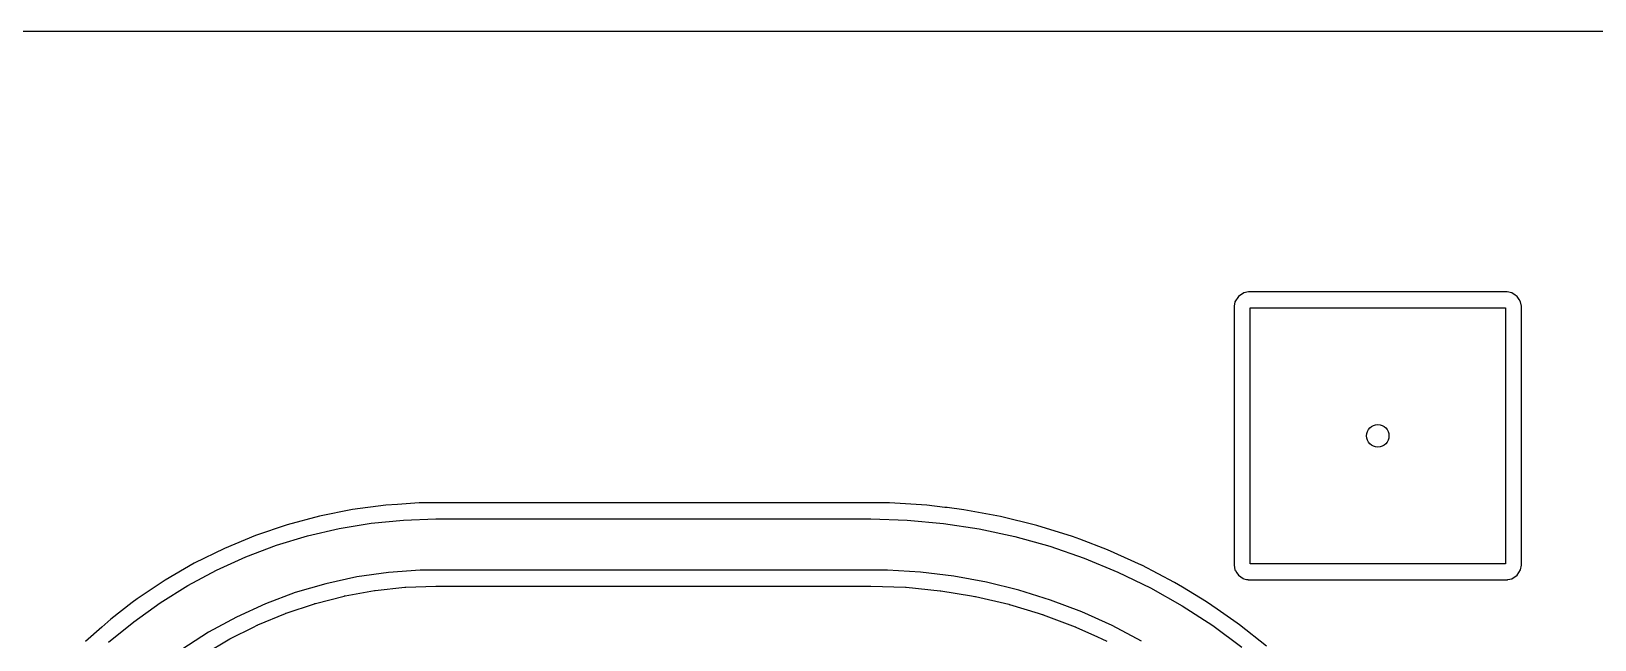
# Model space of a CAD drawing. Header units: inches. Extents: x 0.01 to 5.35, y 0.01 to 3.37.
# Drawn here: x 0.606 to 1.57, y 2.994 to 3.368 of the extents above; entities that cross this region are included whole.
import ezdxf

# ---------------------------------------------------------------- set-up
doc = ezdxf.new("R2010")
doc.units = ezdxf.units.IN
doc.header["$MEASUREMENT"] = 0
doc.layers.add('BLACK', color=250, linetype='CONTINUOUS')

msp = doc.modelspace()

# ---------------------------------------------------------------- linework, layer by layer
at = {"layer": 'BLACK', "linetype": 'CONTINUOUS'}
for p, q in [((0.01724, 3.36817), (5.3429, 3.36817)), ((1.34843, 3.20172), (1.34785, 3.19885)), ((1.35061, 3.20498), (1.34843, 3.20172)), ((1.34843, 3.20172), (1.34843, 3.20172)), ((1.35387, 3.20716), (1.35061, 3.20498)), ((1.35674, 3.20774), (1.35387, 3.20716)), ((1.35387, 3.20716), (1.35387, 3.20716)), ((1.35387, 3.20716), (1.35387, 3.20716)), ((1.35675, 3.20774), (1.35674, 3.20774)), ((1.35674, 3.20774), (1.35674, 3.20774)), ((1.51617, 3.20774), (1.35675, 3.20774)), ((1.51904, 3.20716), (1.51617, 3.20774)), ((1.51617, 3.20774), (1.51617, 3.20774)), ((1.51617, 3.20774), (1.51617, 3.20774)), ((1.51907, 3.20715), (1.51904, 3.20716)), ((1.51904, 3.20716), (1.51904, 3.20716)), ((1.51904, 3.20716), (1.51904, 3.20716)), ((1.52113, 3.20577), (1.51907, 3.20715)), ((1.51907, 3.20715), (1.51907, 3.20715)), ((1.52231, 3.20498), (1.52113, 3.20577)), ((1.52362, 3.20302), (1.52231, 3.20498)), ((1.52449, 3.20172), (1.52362, 3.20302)), ((1.52506, 3.19885), (1.52449, 3.20172)), ((1.52449, 3.20172), (1.52449, 3.20172)), ((1.34785, 3.19885), (1.34785, 3.19885)), ((1.34785, 3.19885), (1.34785, 3.03942)), ((1.35772, 3.04039), (1.35772, 3.19787)), ((1.35772, 3.19787), (1.5152, 3.19787)), ((1.5152, 3.19787), (1.5152, 3.04039)), ((1.52506, 3.03942), (1.52506, 3.19885)), ((1.52506, 3.19885), (1.52506, 3.19885)), ((1.52506, 3.19885), (1.52506, 3.19885)), ((0.82493, 3.07646), (0.80443, 3.07376)), ((0.83222, 3.07694), (0.82493, 3.07646)), ((0.84557, 3.07781), (0.83222, 3.07694)), ((0.85339, 3.07781), (0.84557, 3.07781)), ((1.12646, 3.07781), (0.85339, 3.07781)), ((0.85339, 3.07781), (0.85339, 3.07781)), ((1.13545, 3.07781), (1.12646, 3.07781)), ((1.15843, 3.07643), (1.13545, 3.07781)), ((1.13545, 3.07781), (1.13545, 3.07781)), ((1.13545, 3.07781), (1.13545, 3.07781)), ((1.16963, 3.07506), (1.15843, 3.07643)), ((1.17099, 3.0749), (1.16963, 3.07506)), ((1.18128, 3.07365), (1.17099, 3.0749)), ((0.78414, 3.06973), (0.7642, 3.06438)), ((0.80442, 3.07376), (0.78414, 3.06973)), ((0.78414, 3.06973), (0.78414, 3.06973)), ((0.79621, 3.06207), (0.81597, 3.06533)), ((0.80443, 3.07376), (0.80442, 3.07376)), ((0.80443, 3.07376), (0.80443, 3.07376)), ((0.81597, 3.06533), (0.8359, 3.0673)), ((0.8359, 3.0673), (0.85591, 3.06795)), ((0.85591, 3.06795), (1.12394, 3.06795)), ((1.12394, 3.06795), (1.14634, 3.06728)), ((1.14634, 3.06728), (1.16866, 3.06525)), ((1.16866, 3.06525), (1.19082, 3.06188)), ((1.20392, 3.0695), (1.18128, 3.07365)), ((1.22627, 3.06399), (1.20392, 3.0695)), ((1.20392, 3.0695), (1.20392, 3.0695)), ((1.20392, 3.0695), (1.20392, 3.0695)), ((0.74458, 3.05773), (0.72547, 3.04981)), ((0.76416, 3.06437), (0.74458, 3.05773)), ((0.75754, 3.05171), (0.7767, 3.05752)), ((0.76417, 3.06438), (0.76416, 3.06437)), ((0.7642, 3.06438), (0.76417, 3.06438)), ((0.7767, 3.05752), (0.79621, 3.06207)), ((1.19082, 3.06188), (1.21273, 3.05717)), ((1.21273, 3.05717), (1.23432, 3.05115)), ((1.24819, 3.05716), (1.22627, 3.06399)), ((1.22627, 3.06399), (1.22627, 3.06399)), ((1.22627, 3.06399), (1.22627, 3.06399)), ((1.24823, 3.05715), (1.24819, 3.05716)), ((1.24825, 3.05714), (1.24823, 3.05715)), ((1.24829, 3.05713), (1.24825, 3.05714)), ((1.25271, 3.05545), (1.24829, 3.05713)), ((1.26977, 3.04898), (1.25271, 3.05545)), ((0.72547, 3.04981), (0.70692, 3.04066)), ((0.7388, 3.04466), (0.75754, 3.05171)), ((1.23432, 3.05115), (1.25551, 3.04384)), ((1.29076, 3.03953), (1.26977, 3.04898)), ((0.70692, 3.04066), (0.689, 3.03032)), ((0.70289, 3.02695), (0.72055, 3.03639)), ((0.72055, 3.03639), (0.7388, 3.04466)), ((0.84611, 3.03646), (0.82655, 3.03506)), ((0.85591, 3.03646), (0.84611, 3.03646)), ((1.12394, 3.03646), (0.85591, 3.03646)), ((1.1342, 3.03646), (1.12394, 3.03646)), ((1.15468, 3.03522), (1.1342, 3.03646)), ((1.25551, 3.04384), (1.27622, 3.03526)), ((1.29097, 3.03942), (1.29076, 3.03953)), ((1.31114, 3.02884), (1.29097, 3.03942)), ((1.34785, 3.03942), (1.34785, 3.03942)), ((1.34785, 3.03942), (1.34785, 3.03942)), ((1.34785, 3.03942), (1.34843, 3.03655)), ((1.34843, 3.03655), (1.34843, 3.03655)), ((1.34843, 3.03655), (1.34843, 3.03655)), ((1.34843, 3.03655), (1.34856, 3.03631)), ((1.34856, 3.03631), (1.34869, 3.03615)), ((1.34869, 3.03615), (1.34957, 3.03483)), ((1.5152, 3.04039), (1.35772, 3.04039)), ((1.52231, 3.03328), (1.52449, 3.03655)), ((1.52449, 3.03655), (1.52506, 3.03942)), ((1.52506, 3.03942), (1.52506, 3.03942)), ((0.689, 3.03032), (0.67181, 3.01883)), ((0.68588, 3.01638), (0.70289, 3.02695)), ((0.78797, 3.0281), (0.76916, 3.02257)), ((0.80714, 3.03227), (0.78797, 3.0281)), ((0.82655, 3.03506), (0.80714, 3.03227)), ((0.83729, 3.02593), (0.85578, 3.02659)), ((0.85578, 3.02659), (0.85587, 3.02659)), ((0.85587, 3.02659), (0.85587, 3.02659)), ((0.85587, 3.02659), (0.85596, 3.02659)), ((0.85596, 3.02659), (0.85604, 3.02659)), ((0.85604, 3.02659), (1.12382, 3.02659)), ((1.12382, 3.02659), (1.1239, 3.02659)), ((1.1239, 3.02659), (1.12397, 3.02659)), ((1.12397, 3.02659), (1.12398, 3.02659)), ((1.12398, 3.02659), (1.12406, 3.02659)), ((1.12406, 3.02659), (1.14526, 3.0259)), ((1.17505, 3.03274), (1.15468, 3.03522)), ((1.19523, 3.02905), (1.17505, 3.03274)), ((1.21516, 3.02414), (1.19523, 3.02905)), ((1.27622, 3.03526), (1.29637, 3.02545)), ((1.31604, 3.02587), (1.31114, 3.02884)), ((1.31114, 3.02884), (1.31114, 3.02884)), ((1.31114, 3.02884), (1.31114, 3.02884)), ((1.31114, 3.02884), (1.31114, 3.02884)), ((1.34957, 3.03483), (1.35061, 3.03328)), ((1.35061, 3.03328), (1.35355, 3.03131)), ((1.35355, 3.03131), (1.35387, 3.0311)), ((1.35387, 3.0311), (1.35387, 3.0311)), ((1.35387, 3.0311), (1.35387, 3.0311)), ((1.35387, 3.0311), (1.35387, 3.0311)), ((1.35387, 3.0311), (1.35387, 3.0311)), ((1.35387, 3.0311), (1.35563, 3.03075)), ((1.35563, 3.03075), (1.35644, 3.03059)), ((1.35644, 3.03059), (1.35655, 3.03056)), ((1.35655, 3.03056), (1.35674, 3.03053)), ((1.35674, 3.03053), (1.51617, 3.03053)), ((1.51617, 3.03053), (1.51633, 3.03053)), ((1.51633, 3.03053), (1.51664, 3.03063)), ((1.51664, 3.03063), (1.51904, 3.0311)), ((1.51904, 3.0311), (1.52231, 3.03328)), ((0.67181, 3.01883), (0.66874, 3.01647)), ((0.76916, 3.02257), (0.75078, 3.01572)), ((0.7816, 3.01594), (0.7994, 3.02048)), ((0.7994, 3.02048), (0.79957, 3.02052)), ((0.79957, 3.02052), (0.79974, 3.02056)), ((0.79974, 3.02056), (0.7999, 3.02059)), ((0.7999, 3.02059), (0.81799, 3.02385)), ((0.81799, 3.02385), (0.81816, 3.02388)), ((0.81816, 3.02388), (0.81833, 3.02391)), ((0.81833, 3.02391), (0.8185, 3.02393)), ((0.8185, 3.02393), (0.83677, 3.02589)), ((0.83677, 3.02589), (0.83695, 3.02591)), ((0.83695, 3.02591), (0.83703, 3.02591)), ((0.83703, 3.02591), (0.83712, 3.02592)), ((0.83712, 3.02592), (0.83729, 3.02593)), ((1.14526, 3.0259), (1.14542, 3.02589)), ((1.14542, 3.02589), (1.14558, 3.02588)), ((1.14558, 3.02588), (1.14574, 3.02587)), ((1.14574, 3.02587), (1.16674, 3.0238)), ((1.16674, 3.0238), (1.16689, 3.02378)), ((1.16689, 3.02378), (1.16705, 3.02376)), ((1.16705, 3.02376), (1.1672, 3.02374)), ((1.1672, 3.02374), (1.18603, 3.02063)), ((1.18603, 3.02063), (1.18802, 3.0203)), ((1.18802, 3.0203), (1.18818, 3.02027)), ((1.18818, 3.02027), (1.18825, 3.02026)), ((1.18825, 3.02026), (1.18833, 3.02024)), ((1.18833, 3.02024), (1.18849, 3.02021)), ((1.18849, 3.02021), (1.20903, 3.01542)), ((1.23475, 3.01803), (1.21516, 3.02414)), ((1.25393, 3.01075), (1.23475, 3.01803)), ((1.29637, 3.02545), (1.31589, 3.01444)), ((1.33084, 3.01693), (1.31604, 3.02587)), ((1.33085, 3.01692), (1.33084, 3.01693)), ((1.33087, 3.01691), (1.33085, 3.01692)), ((1.33085, 3.01692), (1.33085, 3.01692)), ((1.33747, 3.01235), (1.33087, 3.01691)), ((0.66874, 3.01647), (0.6554, 3.00624)), ((0.66961, 3.00471), (0.68588, 3.01638)), ((0.73294, 3.00757), (0.71573, 2.99817)), ((0.75078, 3.01572), (0.73294, 3.00757)), ((0.7462, 3.00277), (0.76318, 3.00981)), ((0.76318, 3.00981), (0.76333, 3.00987)), ((0.76333, 3.00987), (0.7635, 3.00993)), ((0.7635, 3.00993), (0.76366, 3.00999)), ((0.76366, 3.00999), (0.7811, 3.01579)), ((0.7811, 3.01579), (0.78126, 3.01584)), ((0.78126, 3.01584), (0.78143, 3.01589)), ((0.78143, 3.01589), (0.7816, 3.01594)), ((1.20903, 3.01542), (1.20919, 3.01538)), ((1.20919, 3.01538), (1.20934, 3.01534)), ((1.20934, 3.01534), (1.20949, 3.01529)), ((1.20949, 3.01529), (1.22707, 3.00996)), ((1.22707, 3.00996), (1.22968, 3.00917)), ((1.22968, 3.00917), (1.22983, 3.00912)), ((1.22983, 3.00912), (1.22999, 3.00907)), ((1.22999, 3.00907), (1.23013, 3.00901)), ((1.23013, 3.00901), (1.24987, 3.00158)), ((1.27264, 3.00233), (1.25393, 3.01075)), ((1.31589, 3.01444), (1.33471, 3.00227)), ((1.34978, 3.00385), (1.33747, 3.01235)), ((0.64992, 3.00143), (0.63985, 2.9926)), ((0.6554, 3.00624), (0.64992, 3.00143)), ((0.65413, 2.99201), (0.66961, 3.00471)), ((0.71573, 2.99817), (0.69923, 2.98757)), ((0.7293, 2.99433), (0.74348, 3.00143)), ((0.74348, 3.00143), (0.74573, 3.00256)), ((0.74573, 3.00256), (0.74588, 3.00263)), ((0.74588, 3.00263), (0.74604, 3.00271)), ((0.74604, 3.00271), (0.7462, 3.00277)), ((1.24987, 3.00158), (1.25002, 3.00153)), ((1.25002, 3.00153), (1.25017, 3.00146)), ((1.25017, 3.00146), (1.25032, 3.0014)), ((1.25032, 3.0014), (1.26376, 2.99531)), ((1.29081, 2.9928), (1.27264, 3.00233)), ((1.33471, 3.00227), (1.35276, 2.98899)), ((1.3512, 3.00274), (1.34978, 3.00385)), ((1.3679, 2.98966), (1.3512, 3.00274)), ((0.71304, 2.98471), (0.72884, 2.99409)), ((0.72884, 2.99409), (0.72899, 2.99417)), ((0.72899, 2.99417), (0.72914, 2.99425)), ((0.72914, 2.99425), (0.7293, 2.99433)), ((1.26376, 2.99531), (1.26376, 2.99531)), ((1.26376, 2.99531), (1.26627, 2.99417)), ((1.26627, 2.99417), (1.26953, 2.99269))]:
    msp.add_line(p, q, dxfattribs=at)
at = {"layer": 'BLACK'}
msp.add_circle((1.43646, 3.11913), 0.00689, dxfattribs=at)
at = {"layer": 'WHITE'}
msp.add_circle((1.43646, 3.11913), 0.00689, dxfattribs=at)

doc.saveas('drawing.dxf')
